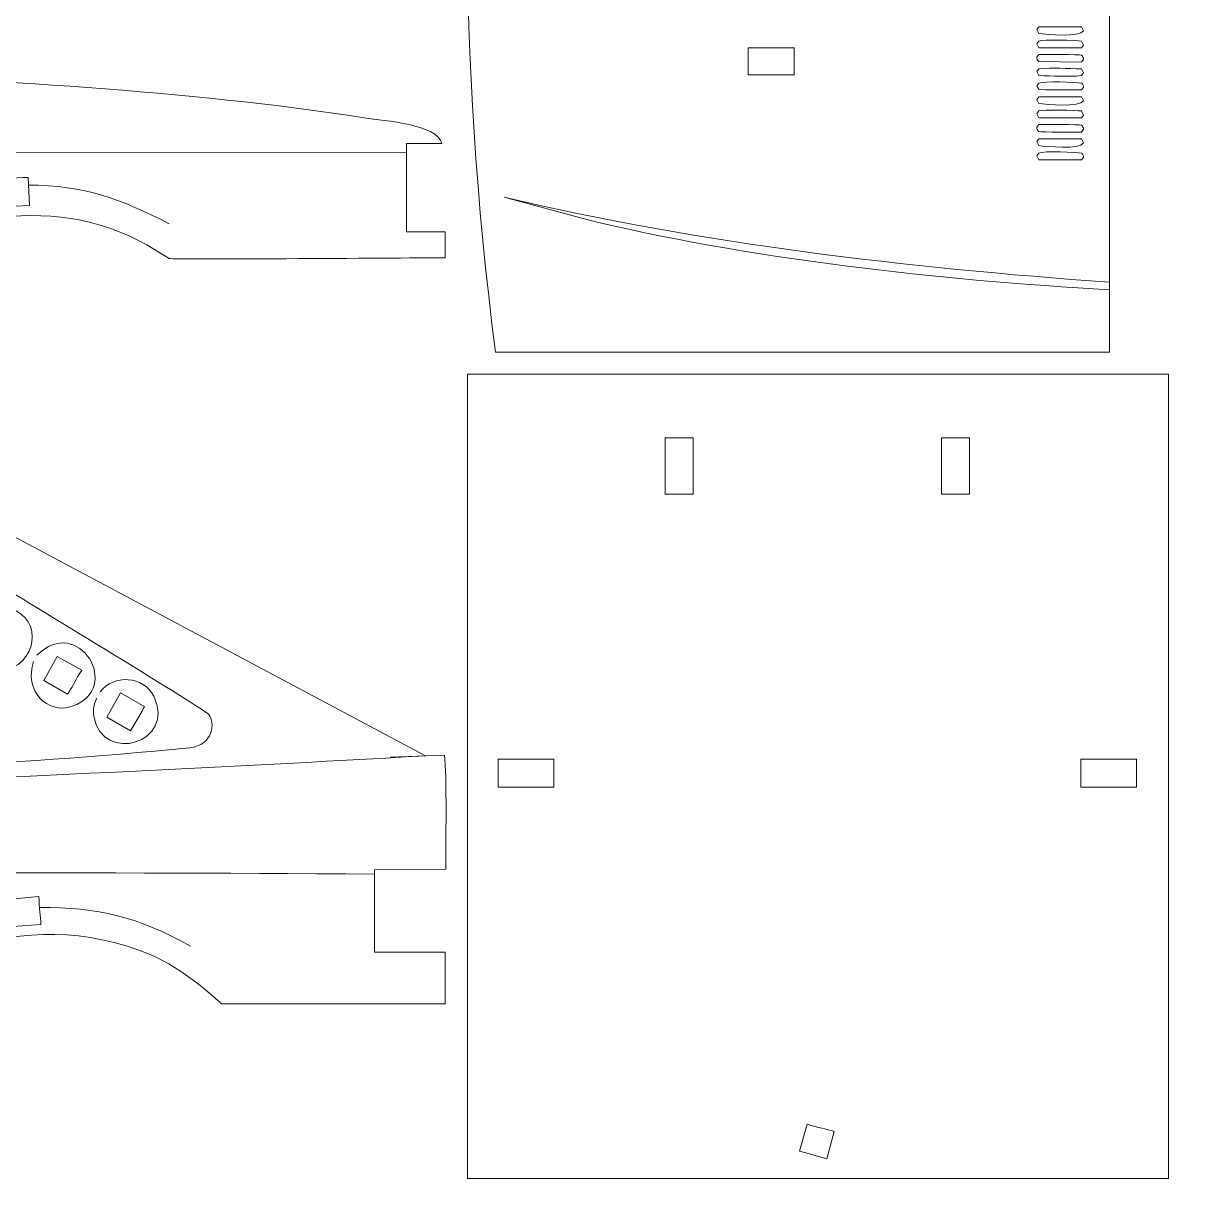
# Model space of a CAD drawing. Header units: centimetres. Extents: x -5.6 to 52.4, y -14 to 24.
# Drawn here: x 12.53 to 23.36, y 5.09 to 15.8 of the extents above; entities that cross this region are included whole.
import ezdxf

# ---------------------------------------------------------------- set-up
doc = ezdxf.new("R2010")
doc.units = ezdxf.units.CM
doc.header["$MEASUREMENT"] = 0
doc.layers.add('Camada 1', color=7, linetype='Continuous')

msp = doc.modelspace()

# ---------------------------------------------------------------- linework, layer by layer
at = {"layer": 'Camada 1', "color": 5, "lineweight": 9}
msp.add_open_spline([(52.40695, -13.99431), (52.40695, -13.99431), (-5.59305, -13.99431), (-5.59305, -13.99431), (-5.59305, -13.99431), (-5.59305, -13.99431), (52.40695, -13.9943), (52.40695, -13.9943), (52.40695, -13.9943), (52.40695, -13.9943), (52.40695, 24.00571), (52.40695, 24.00571), (52.40695, 24.00571), (52.40695, 24.00571), (-5.59305, 24.00571), (-5.59305, 24.00571), (-5.59305, 24.00571), (-5.59305, 24.00571), (-5.59305, -13.9943), (-5.59305, -13.9943)], degree=3, knots=[0, 0, 0, 0, 0.16666667, 0.16666667, 0.16666667, 0.16666667, 0.33333333, 0.33333333, 0.33333333, 0.33333333, 0.5, 0.5, 0.5, 0.5, 0.66666667, 0.66666667, 0.66666667, 0.66666667, 1, 1, 1, 1], dxfattribs=at)
at = {"layer": 'Camada 1', "color": 3, "lineweight": 9}
for points, knots in [([(22.52209, 13.26117), (22.52209, 13.26117), (22.52209, 20.68805), (22.52209, 20.68805), (22.52209, 20.68805), (22.52209, 20.68805), (16.88943, 20.68805), (16.88943, 20.68805), (16.88943, 20.68805), (16.53235, 17.90282), (16.51638, 15.57857), (16.87068, 12.77979), (16.87068, 12.77979), (18.75448, 12.77979), (20.63829, 12.77979), (22.52209, 12.77979), (22.52209, 12.77979), (22.52209, 12.77979), (22.52209, 13.26117), (22.52209, 13.26117)], [0, 0, 0, 0, 0.16666667, 0.16666667, 0.16666667, 0.16666667, 0.33333333, 0.33333333, 0.33333333, 0.33333333, 0.5, 0.5, 0.5, 0.5, 0.66666667, 0.66666667, 0.66666667, 0.66666667, 1, 1, 1, 1]), ([(0.03419, 13.08573), (0.35763, 12.57209), (0.38158, 12.37639), (0.43431, 11.8229), (0.43431, 11.8229), (1.56742, 11.80306), (2.70697, 11.8151), (3.84139, 11.81042), (3.84139, 11.81042), (3.84139, 11.81042), (8.04244, 11.80415), (8.04244, 11.80415), (8.04244, 11.80415), (8.04244, 11.80415), (10.36802, 11.81042), (10.36802, 11.81042), (10.36802, 11.81042), (10.41833, 12.40093), (10.53701, 12.84819), (10.94943, 13.30453), (10.94943, 13.30453), (11.62557, 14.05267), (12.78135, 14.26438), (13.66262, 13.76715), (13.66262, 13.76715), (13.66262, 13.76715), (13.8689, 13.64212), (13.8689, 13.64212), (13.8689, 13.64212), (13.91262, 13.63002), (16.14867, 13.64838), (16.40704, 13.64838), (16.40704, 13.64838), (16.40704, 13.64838), (16.40704, 13.88594), (16.40704, 13.88594), (16.40704, 13.88594), (16.40704, 13.88594), (16.0507, 13.88594), (16.0507, 13.88594), (16.0507, 13.88594), (16.0507, 13.88594), (16.0507, 14.69863), (16.0507, 14.69863), (16.0507, 14.69863), (16.0507, 14.69863), (16.37578, 14.69863), (16.37578, 14.69863), (16.37578, 14.69863), (16.3399, 14.87801), (15.85409, 14.90632), (15.66312, 14.93621), (15.66312, 14.93621), (14.01093, 15.19485), (12.2242, 15.27721), (10.56183, 15.36756), (10.56183, 15.36756), (10.56183, 15.36756), (10.46182, 15.23002), (10.46182, 15.23002), (10.46182, 15.23002), (10.13062, 15.45069), (10.36035, 15.38179), (9.63659, 15.39883), (9.63659, 15.39883), (9.63659, 15.39883), (9.63659, 15.13624), (9.63659, 15.13624), (9.63659, 15.13624), (9.63659, 15.13624), (9.38028, 15.13624), (9.38028, 15.13624), (9.38028, 15.13624), (9.38028, 15.13624), (9.38028, 15.39883), (9.38028, 15.39883), (9.38028, 15.39883), (7.24224, 15.39883), (5.10421, 15.39883), (2.96617, 15.39883), (2.96617, 15.39883), (2.96617, 15.39883), (2.18475, 15.38632), (2.18475, 15.38632), (2.18475, 15.38632), (0.12053, 15.3471), (-2.77755, 15.57346), (-4.9358, 15.67388), (-4.9358, 15.67388), (-4.9358, 15.67388), (-5.43593, 15.69264), (-5.43593, 15.69264), (-5.43593, 15.69264), (-5.43593, 15.69264), (-5.44217, 14.64237), (-5.44217, 14.64237), (-5.44217, 14.64237), (-5.44217, 14.64237), (-4.79202, 14.63613), (-4.79202, 14.63613), (-4.79202, 14.63613), (-4.79202, 14.63613), (-4.79202, 13.8797), (-4.79202, 13.8797), (-4.79202, 13.8797), (-5.00427, 13.8797), (-5.23238, 13.87362), (-5.44217, 13.88594), (-5.44217, 13.88594), (-5.44217, 13.88594), (-5.44217, 13.40456), (-5.44217, 13.40456), (-5.44217, 13.40456), (-5.44217, 13.40456), (-3.38541, 13.40456), (-3.38541, 13.40456), (-3.38541, 13.40456), (-3.3099, 13.43165), (-2.79171, 14.06724), (-1.77875, 14.04847), (-1.77875, 14.04847), (-1.01222, 14.03427), (-0.41019, 13.6783), (0.03419, 13.08573), (0.03419, 13.08573), (3.61218, 13.08573), (7.19016, 13.08573), (10.76815, 13.08573)], [0, 0, 0, 0, 0.03030303, 0.03030303, 0.03030303, 0.03030303, 0.06060606, 0.06060606, 0.06060606, 0.06060606, 0.09090909, 0.09090909, 0.09090909, 0.09090909, 0.12121212, 0.12121212, 0.12121212, 0.12121212, 0.15151515, 0.15151515, 0.15151515, 0.15151515, 0.18181818, 0.18181818, 0.18181818, 0.18181818, 0.21212121, 0.21212121, 0.21212121, 0.21212121, 0.24242424, 0.24242424, 0.24242424, 0.24242424, 0.27272727, 0.27272727, 0.27272727, 0.27272727, 0.3030303, 0.3030303, 0.3030303, 0.3030303, 0.33333333, 0.33333333, 0.33333333, 0.33333333, 0.36363636, 0.36363636, 0.36363636, 0.36363636, 0.39393939, 0.39393939, 0.39393939, 0.39393939, 0.42424242, 0.42424242, 0.42424242, 0.42424242, 0.45454545, 0.45454545, 0.45454545, 0.45454545, 0.48484848, 0.48484848, 0.48484848, 0.48484848, 0.51515152, 0.51515152, 0.51515152, 0.51515152, 0.54545455, 0.54545455, 0.54545455, 0.54545455, 0.57575758, 0.57575758, 0.57575758, 0.57575758, 0.60606061, 0.60606061, 0.60606061, 0.60606061, 0.63636364, 0.63636364, 0.63636364, 0.63636364, 0.66666667, 0.66666667, 0.66666667, 0.66666667, 0.6969697, 0.6969697, 0.6969697, 0.6969697, 0.72727273, 0.72727273, 0.72727273, 0.72727273, 0.75757576, 0.75757576, 0.75757576, 0.75757576, 0.78787879, 0.78787879, 0.78787879, 0.78787879, 0.81818182, 0.81818182, 0.81818182, 0.81818182, 0.84848485, 0.84848485, 0.84848485, 0.84848485, 0.87878788, 0.87878788, 0.87878788, 0.87878788, 0.90909091, 0.90909091, 0.90909091, 0.90909091, 0.93939394, 0.93939394, 0.93939394, 0.93939394, 1, 1, 1, 1]), ([(16.61382, 5.25827), (16.61382, 5.25827), (16.61382, 5.17701), (16.61382, 5.17701), (16.61382, 5.17701), (18.76436, 5.17701), (20.9149, 5.17701), (23.06544, 5.17701), (23.06544, 5.17701), (23.06544, 5.17701), (23.06544, 12.57886), (23.06544, 12.57886), (23.06544, 12.57886), (20.9149, 12.57886), (18.76436, 12.57886), (16.61382, 12.57886), (16.61382, 12.57886), (16.61382, 12.57886), (16.61382, 5.25827), (16.61382, 5.25827)], [0, 0, 0, 0, 0.16666667, 0.16666667, 0.16666667, 0.16666667, 0.33333333, 0.33333333, 0.33333333, 0.33333333, 0.5, 0.5, 0.5, 0.5, 0.66666667, 0.66666667, 0.66666667, 0.66666667, 1, 1, 1, 1]), ([(9.10522, 8.76539), (8.74284, 8.7775), (8.38, 8.77166), (8.01745, 8.77166), (8.01745, 8.77166), (5.91076, 8.77166), (3.80376, 8.78278), (1.6971, 8.77166), (1.6971, 8.77166), (1.6971, 8.77166), (0.8094, 8.77166), (0.8094, 8.77166), (0.8094, 8.77166), (1.1136, 9.00608), (4.26295, 11.45886), (4.29777, 11.46607), (4.29777, 11.46607), (4.48859, 11.50559), (7.01175, 11.59733), (7.36103, 11.59736), (7.36103, 11.59736), (7.77331, 11.59739), (11.63613, 11.48357), (11.72461, 11.45982), (11.72461, 11.45982), (11.72461, 11.45982), (16.22575, 9.06547), (16.22575, 9.06547), (16.22575, 9.06547), (14.2861, 8.95698), (12.34704, 8.86014), (10.40554, 8.79042), (10.40554, 8.79042), (9.97227, 8.77618), (9.53884, 8.75814), (9.10522, 8.76539)], [0, 0, 0, 0, 0.1, 0.1, 0.1, 0.1, 0.2, 0.2, 0.2, 0.2, 0.3, 0.3, 0.3, 0.3, 0.4, 0.4, 0.4, 0.4, 0.5, 0.5, 0.5, 0.5, 0.6, 0.6, 0.6, 0.6, 0.7, 0.7, 0.7, 0.7, 0.8, 0.8, 0.8, 0.8, 1, 1, 1, 1]), ([(9.01143, 9.61562), (9.01143, 9.61562), (8.76137, 11.216), (8.76137, 11.216), (8.76137, 11.216), (9.1473, 11.18507), (11.2027, 11.05122), (11.61834, 10.9597), (11.61834, 10.9597), (11.96152, 10.88413), (12.01227, 10.82451), (12.29351, 10.64713), (12.29351, 10.64713), (12.60442, 10.45431), (14.19355, 9.49385), (14.23148, 9.44681), (14.23148, 9.44681), (14.29178, 9.37202), (14.27637, 9.16276), (14.05647, 9.14048), (14.05647, 9.14048), (12.32509, 8.96503), (10.85805, 8.93377), (9.11771, 8.92169), (9.11771, 8.92169), (9.11771, 8.92169), (9.01771, 9.5656), (9.01771, 9.5656)], [0, 0, 0, 0, 0.125, 0.125, 0.125, 0.125, 0.25, 0.25, 0.25, 0.25, 0.375, 0.375, 0.375, 0.375, 0.5, 0.5, 0.5, 0.5, 0.625, 0.625, 0.625, 0.625, 0.75, 0.75, 0.75, 0.75, 1, 1, 1, 1]), ([(0.19673, 6.46483), (0.46484, 6.06288), (0.56243, 5.65672), (0.60309, 5.1895), (0.60309, 5.1895), (3.91424, 5.16435), (7.22561, 5.19577), (10.53683, 5.19577), (10.53683, 5.19577), (10.53683, 5.31253), (10.55559, 5.37523), (10.55559, 5.46458), (10.55559, 5.46458), (10.55559, 5.46458), (10.54934, 5.46458), (10.54934, 5.46458), (10.54934, 5.46458), (10.59478, 5.70692), (10.61756, 5.85851), (10.73063, 6.09598), (10.73063, 6.09598), (11.28362, 7.25737), (12.53237, 7.70874), (13.68761, 7.24002), (13.68761, 7.24002), (14.00124, 7.11277), (14.35021, 6.7837), (14.35028, 6.78367), (14.35028, 6.78367), (14.35028, 6.78367), (16.40704, 6.78367), (16.40704, 6.78367), (16.40704, 6.78367), (16.40704, 6.78367), (16.40704, 7.25877), (16.40704, 7.25877), (16.40704, 7.25877), (16.19032, 7.25877), (15.97361, 7.25877), (15.75689, 7.25877), (15.75689, 7.25877), (15.75689, 7.25877), (15.75689, 8.0152), (15.75689, 8.0152), (15.75689, 8.0152), (15.75689, 8.0152), (16.41331, 8.02147), (16.41331, 8.02147), (16.41331, 8.02147), (16.4115, 8.22847), (16.42616, 8.89386), (16.4008, 9.07174), (16.4008, 9.07174), (16.4008, 9.07174), (15.90067, 9.05296), (15.90067, 9.05296)], [0, 0, 0, 0, 0.06666667, 0.06666667, 0.06666667, 0.06666667, 0.13333333, 0.13333333, 0.13333333, 0.13333333, 0.2, 0.2, 0.2, 0.2, 0.26666667, 0.26666667, 0.26666667, 0.26666667, 0.33333333, 0.33333333, 0.33333333, 0.33333333, 0.4, 0.4, 0.4, 0.4, 0.46666667, 0.46666667, 0.46666667, 0.46666667, 0.53333333, 0.53333333, 0.53333333, 0.53333333, 0.6, 0.6, 0.6, 0.6, 0.66666667, 0.66666667, 0.66666667, 0.66666667, 0.73333333, 0.73333333, 0.73333333, 0.73333333, 0.8, 0.8, 0.8, 0.8, 0.86666667, 0.86666667, 0.86666667, 0.86666667, 1, 1, 1, 1]), ([(15.75688, 7.9777), (12.93424, 7.99746), (10.10916, 7.98552), (7.28602, 7.99021), (7.28602, 7.99021), (7.28602, 7.99021), (-5.07958, 7.99646), (-5.07958, 7.99646)], [0, 0, 0, 0, 0.33333333, 0.33333333, 0.33333333, 0.33333333, 1, 1, 1, 1])]:
    msp.add_open_spline(points, degree=3, knots=knots, dxfattribs=at)
at = {"layer": 'Camada 1', "color": 1, "lineweight": 9}
for points, knots in [([(21.87191, 15.77431), (21.87191, 15.77431), (22.26579, 15.77431), (22.26579, 15.77431), (22.26579, 15.77431), (22.26579, 15.77431), (22.28454, 15.7368), (22.28454, 15.7368), (22.28454, 15.7368), (22.25231, 15.6725), (21.93998, 15.70499), (21.87191, 15.71178), (21.87191, 15.71178), (21.87191, 15.71178), (21.85315, 15.74928), (21.85315, 15.74928), (21.85315, 15.74928), (21.85315, 15.74928), (21.87191, 15.77431), (21.87191, 15.77431)], [0, 0, 0, 0, 0.16666667, 0.16666667, 0.16666667, 0.16666667, 0.33333333, 0.33333333, 0.33333333, 0.33333333, 0.5, 0.5, 0.5, 0.5, 0.66666667, 0.66666667, 0.66666667, 0.66666667, 1, 1, 1, 1]), ([(21.87191, 15.64301), (21.90421, 15.65918), (22.22194, 15.64741), (22.26579, 15.64301), (22.26579, 15.64301), (22.26579, 15.64301), (22.28454, 15.60549), (22.28454, 15.60549), (22.28454, 15.60549), (22.28454, 15.60549), (22.26579, 15.58049), (22.26579, 15.58049), (22.26579, 15.58049), (22.26579, 15.58049), (21.87191, 15.58049), (21.87191, 15.58049), (21.87191, 15.58049), (21.87191, 15.58049), (21.85315, 15.61801), (21.85315, 15.61801), (21.85315, 15.61801), (21.85315, 15.61801), (21.87191, 15.64301), (21.87191, 15.64301)], [0, 0, 0, 0, 0.14285714, 0.14285714, 0.14285714, 0.14285714, 0.28571429, 0.28571429, 0.28571429, 0.28571429, 0.42857143, 0.42857143, 0.42857143, 0.42857143, 0.57142857, 0.57142857, 0.57142857, 0.57142857, 0.71428571, 0.71428571, 0.71428571, 0.71428571, 1, 1, 1, 1]), ([(21.87191, 15.51797), (21.92859, 15.51797), (22.24458, 15.52181), (22.26579, 15.51174), (22.26579, 15.51174), (22.27891, 15.50551), (22.28195, 15.48455), (22.28454, 15.47423), (22.28454, 15.47423), (22.27485, 15.45971), (22.27308, 15.45228), (22.25327, 15.44923), (22.25327, 15.44923), (22.25327, 15.44923), (21.87191, 15.45548), (21.87191, 15.45548), (21.87191, 15.45548), (21.85878, 15.46171), (21.85575, 15.48264), (21.85315, 15.49298), (21.85315, 15.49298), (21.85315, 15.49298), (21.87191, 15.51797), (21.87191, 15.51797)], [0, 0, 0, 0, 0.14285714, 0.14285714, 0.14285714, 0.14285714, 0.28571429, 0.28571429, 0.28571429, 0.28571429, 0.42857143, 0.42857143, 0.42857143, 0.42857143, 0.57142857, 0.57142857, 0.57142857, 0.57142857, 0.71428571, 0.71428571, 0.71428571, 0.71428571, 1, 1, 1, 1]), ([(21.87191, 15.3867), (22.00283, 15.3976), (22.13451, 15.38927), (22.26579, 15.3867), (22.26579, 15.3867), (22.26579, 15.3867), (22.28454, 15.34919), (22.28454, 15.34919), (22.28454, 15.34919), (22.28454, 15.34919), (22.26579, 15.3242), (22.26579, 15.3242), (22.26579, 15.3242), (22.13487, 15.31326), (22.00319, 15.32162), (21.87191, 15.3242), (21.87191, 15.3242), (21.87191, 15.3242), (21.85315, 15.36171), (21.85315, 15.36171), (21.85315, 15.36171), (21.85315, 15.36171), (21.87191, 15.3867), (21.87191, 15.3867)], [0, 0, 0, 0, 0.14285714, 0.14285714, 0.14285714, 0.14285714, 0.28571429, 0.28571429, 0.28571429, 0.28571429, 0.42857143, 0.42857143, 0.42857143, 0.42857143, 0.57142857, 0.57142857, 0.57142857, 0.57142857, 0.71428571, 0.71428571, 0.71428571, 0.71428571, 1, 1, 1, 1]), ([(21.87191, 15.25542), (21.91384, 15.27635), (22.22384, 15.2653), (22.26579, 15.25542), (22.26579, 15.25542), (22.27892, 15.24919), (22.28195, 15.22826), (22.28454, 15.21792), (22.28454, 15.21792), (22.28454, 15.21792), (22.26579, 15.19289), (22.26579, 15.19289), (22.26579, 15.19289), (22.20903, 15.19289), (21.89324, 15.18903), (21.87191, 15.19915), (21.87191, 15.19915), (21.87191, 15.19915), (21.85315, 15.2304), (21.85315, 15.2304), (21.85315, 15.2304), (21.85315, 15.2304), (21.87191, 15.25542), (21.87191, 15.25542)], [0, 0, 0, 0, 0.14285714, 0.14285714, 0.14285714, 0.14285714, 0.28571429, 0.28571429, 0.28571429, 0.28571429, 0.42857143, 0.42857143, 0.42857143, 0.42857143, 0.57142857, 0.57142857, 0.57142857, 0.57142857, 0.71428571, 0.71428571, 0.71428571, 0.71428571, 1, 1, 1, 1]), ([(21.87191, 15.1304), (21.87191, 15.1304), (22.26579, 15.1304), (22.26579, 15.1304), (22.26579, 15.1304), (22.26579, 15.1304), (22.28454, 15.09289), (22.28454, 15.09289), (22.28454, 15.09289), (22.25233, 15.02857), (21.93996, 15.06107), (21.87191, 15.06787), (21.87191, 15.06787), (21.87191, 15.06787), (21.85315, 15.10537), (21.85315, 15.10537), (21.85315, 15.10537), (21.85315, 15.10537), (21.87191, 15.1304), (21.87191, 15.1304)], [0, 0, 0, 0, 0.16666667, 0.16666667, 0.16666667, 0.16666667, 0.33333333, 0.33333333, 0.33333333, 0.33333333, 0.5, 0.5, 0.5, 0.5, 0.66666667, 0.66666667, 0.66666667, 0.66666667, 1, 1, 1, 1]), ([(21.87191, 14.9991), (21.90423, 15.01525), (22.22194, 15.00349), (22.26579, 14.9991), (22.26579, 14.9991), (22.26579, 14.9991), (22.28454, 14.96159), (22.28454, 14.96159), (22.28454, 14.96159), (22.28454, 14.96159), (22.26579, 14.93659), (22.26579, 14.93659), (22.26579, 14.93659), (22.26579, 14.93659), (21.87191, 14.93659), (21.87191, 14.93659), (21.87191, 14.93659), (21.87191, 14.93659), (21.85315, 14.9741), (21.85315, 14.9741), (21.85315, 14.9741), (21.85315, 14.9741), (21.87191, 14.9991), (21.87191, 14.9991)], [0, 0, 0, 0, 0.14285714, 0.14285714, 0.14285714, 0.14285714, 0.28571429, 0.28571429, 0.28571429, 0.28571429, 0.42857143, 0.42857143, 0.42857143, 0.42857143, 0.57142857, 0.57142857, 0.57142857, 0.57142857, 0.71428571, 0.71428571, 0.71428571, 0.71428571, 1, 1, 1, 1]), ([(21.87191, 14.87406), (21.92859, 14.87406), (22.24458, 14.8779), (22.26579, 14.86783), (22.26579, 14.86783), (22.27891, 14.8616), (22.28195, 14.84064), (22.28454, 14.83031), (22.28454, 14.83031), (22.28454, 14.83031), (22.26579, 14.80531), (22.26579, 14.80531), (22.26579, 14.80531), (22.20905, 14.80531), (21.89321, 14.80146), (21.87191, 14.81156), (21.87191, 14.81156), (21.85878, 14.81779), (21.85575, 14.83872), (21.85315, 14.84906), (21.85315, 14.84906), (21.85315, 14.84906), (21.87191, 14.87406), (21.87191, 14.87406)], [0, 0, 0, 0, 0.14285714, 0.14285714, 0.14285714, 0.14285714, 0.28571429, 0.28571429, 0.28571429, 0.28571429, 0.42857143, 0.42857143, 0.42857143, 0.42857143, 0.57142857, 0.57142857, 0.57142857, 0.57142857, 0.71428571, 0.71428571, 0.71428571, 0.71428571, 1, 1, 1, 1]), ([(21.87191, 14.74279), (21.87191, 14.74279), (22.26579, 14.74279), (22.26579, 14.74279), (22.26579, 14.74279), (22.26579, 14.74279), (22.28454, 14.70528), (22.28454, 14.70528), (22.28454, 14.70528), (22.25228, 14.64096), (21.93995, 14.67347), (21.87191, 14.68029), (21.87191, 14.68029), (21.87191, 14.68029), (21.85315, 14.7178), (21.85315, 14.7178), (21.85315, 14.7178), (21.85315, 14.7178), (21.87191, 14.74279), (21.87191, 14.74279)], [0, 0, 0, 0, 0.16666667, 0.16666667, 0.16666667, 0.16666667, 0.33333333, 0.33333333, 0.33333333, 0.33333333, 0.5, 0.5, 0.5, 0.5, 0.66666667, 0.66666667, 0.66666667, 0.66666667, 1, 1, 1, 1]), ([(21.87191, 14.61152), (21.91392, 14.63245), (22.22379, 14.62141), (22.26579, 14.61152), (22.26579, 14.61152), (22.27892, 14.60529), (22.28195, 14.58434), (22.28454, 14.57401), (22.28454, 14.57401), (22.28454, 14.57401), (22.26579, 14.54898), (22.26579, 14.54898), (22.26579, 14.54898), (22.26579, 14.54898), (21.87191, 14.54898), (21.87191, 14.54898), (21.87191, 14.54898), (21.87191, 14.54898), (21.85315, 14.58649), (21.85315, 14.58649), (21.85315, 14.58649), (21.85315, 14.58649), (21.87191, 14.61152), (21.87191, 14.61152)], [0, 0, 0, 0, 0.14285714, 0.14285714, 0.14285714, 0.14285714, 0.28571429, 0.28571429, 0.28571429, 0.28571429, 0.42857143, 0.42857143, 0.42857143, 0.42857143, 0.57142857, 0.57142857, 0.57142857, 0.57142857, 0.71428571, 0.71428571, 0.71428571, 0.71428571, 1, 1, 1, 1]), ([(22.52209, 13.35493), (20.9812, 13.44056), (19.18666, 13.63554), (17.66462, 14.01136), (17.66462, 14.01136), (17.66462, 14.01136), (16.95194, 14.20515), (16.95194, 14.20515), (16.95194, 14.20515), (18.77502, 13.77426), (20.65706, 13.55699), (22.52209, 13.4237)], [0, 0, 0, 0, 0.25, 0.25, 0.25, 0.25, 0.5, 0.5, 0.5, 0.5, 1, 1, 1, 1])]:
    msp.add_open_spline(points, degree=3, knots=knots, dxfattribs=at)
at = {"layer": 'Camada 1', "lineweight": 9}
for points, knots in [([(19.62137, 15.36795), (19.62137, 15.36795), (19.62137, 15.33044), (19.62137, 15.33044), (19.62137, 15.33044), (19.62137, 15.33044), (19.19626, 15.33044), (19.19626, 15.33044), (19.19626, 15.33044), (19.19626, 15.33044), (19.19626, 15.58049), (19.19626, 15.58049), (19.19626, 15.58049), (19.19626, 15.58049), (19.62137, 15.58049), (19.62137, 15.58049), (19.62137, 15.58049), (19.62137, 15.58049), (19.62137, 15.36795), (19.62137, 15.36795)], [0, 0, 0, 0, 0.16666667, 0.16666667, 0.16666667, 0.16666667, 0.33333333, 0.33333333, 0.33333333, 0.33333333, 0.5, 0.5, 0.5, 0.5, 0.66666667, 0.66666667, 0.66666667, 0.66666667, 1, 1, 1, 1]), ([(12.52482, 14.38606), (12.52482, 14.38606), (12.56857, 14.38606), (12.56857, 14.38606), (12.56857, 14.38606), (12.56857, 14.38606), (12.58108, 14.12975), (12.58108, 14.12975), (12.58108, 14.12975), (12.58108, 14.12975), (12.32478, 14.11725), (12.32478, 14.11725), (12.32478, 14.11725), (12.32478, 14.11725), (12.30603, 14.37355), (12.30603, 14.37355), (12.30603, 14.37355), (12.30603, 14.37355), (12.52482, 14.38606), (12.52482, 14.38606)], [0, 0, 0, 0, 0.16666667, 0.16666667, 0.16666667, 0.16666667, 0.33333333, 0.33333333, 0.33333333, 0.33333333, 0.5, 0.5, 0.5, 0.5, 0.66666667, 0.66666667, 0.66666667, 0.66666667, 1, 1, 1, 1]), ([(18.47055, 11.47234), (18.47055, 11.47234), (18.433, 11.47234), (18.433, 11.47234), (18.433, 11.47234), (18.433, 11.47234), (18.433, 11.99122), (18.433, 11.99122), (18.433, 11.99122), (18.433, 11.99122), (18.68934, 11.99122), (18.68934, 11.99122), (18.68934, 11.99122), (18.68934, 11.99122), (18.68934, 11.47234), (18.68934, 11.47234), (18.68934, 11.47234), (18.68934, 11.47234), (18.47055, 11.47234), (18.47055, 11.47234)], [0, 0, 0, 0, 0.16666667, 0.16666667, 0.16666667, 0.16666667, 0.33333333, 0.33333333, 0.33333333, 0.33333333, 0.5, 0.5, 0.5, 0.5, 0.66666667, 0.66666667, 0.66666667, 0.66666667, 1, 1, 1, 1]), ([(21.01492, 11.47234), (21.01492, 11.47234), (20.97741, 11.47234), (20.97741, 11.47234), (20.97741, 11.47234), (20.97741, 11.47234), (20.97741, 11.99122), (20.97741, 11.99122), (20.97741, 11.99122), (20.97741, 11.99122), (21.23371, 11.99122), (21.23371, 11.99122), (21.23371, 11.99122), (21.23371, 11.99122), (21.23371, 11.47234), (21.23371, 11.47234), (21.23371, 11.47234), (21.23371, 11.47234), (21.01492, 11.47234), (21.01492, 11.47234)], [0, 0, 0, 0, 0.16666667, 0.16666667, 0.16666667, 0.16666667, 0.33333333, 0.33333333, 0.33333333, 0.33333333, 0.5, 0.5, 0.5, 0.5, 0.66666667, 0.66666667, 0.66666667, 0.66666667, 1, 1, 1, 1]), ([(13.03746, 9.81566), (13.03746, 9.81566), (13.06246, 9.85317), (13.06246, 9.85317), (13.06246, 9.85317), (13.06246, 9.85317), (12.83739, 9.9782), (12.83739, 9.9782), (12.83739, 9.9782), (12.83739, 9.9782), (12.71235, 9.7594), (12.71235, 9.7594), (12.71235, 9.7594), (12.71235, 9.7594), (12.93118, 9.63438), (12.93118, 9.63438), (12.93118, 9.63438), (12.96481, 9.67644), (13.00097, 9.75313), (13.03746, 9.81566)], [0, 0, 0, 0, 0.16666667, 0.16666667, 0.16666667, 0.16666667, 0.33333333, 0.33333333, 0.33333333, 0.33333333, 0.5, 0.5, 0.5, 0.5, 0.66666667, 0.66666667, 0.66666667, 0.66666667, 1, 1, 1, 1]), ([(13.61885, 9.47808), (13.61885, 9.47808), (13.6376, 9.51558), (13.6376, 9.51558), (13.6376, 9.51558), (13.6376, 9.51558), (13.64387, 9.51558), (13.64387, 9.51558), (13.64387, 9.51558), (13.64387, 9.51558), (13.41879, 9.64688), (13.41879, 9.64688), (13.41879, 9.64688), (13.41879, 9.64688), (13.29377, 9.42182), (13.29377, 9.42182), (13.29377, 9.42182), (13.29377, 9.42182), (13.51256, 9.29678), (13.51256, 9.29678), (13.51256, 9.29678), (13.51256, 9.29678), (13.61885, 9.47808), (13.61885, 9.47808)], [0, 0, 0, 0, 0.14285714, 0.14285714, 0.14285714, 0.14285714, 0.28571429, 0.28571429, 0.28571429, 0.28571429, 0.42857143, 0.42857143, 0.42857143, 0.42857143, 0.57142857, 0.57142857, 0.57142857, 0.57142857, 0.71428571, 0.71428571, 0.71428571, 0.71428571, 1, 1, 1, 1]), ([(16.97641, 8.77791), (16.97641, 8.77791), (16.89512, 8.77791), (16.89512, 8.77791), (16.89512, 8.77791), (16.89512, 8.77791), (16.89512, 9.03421), (16.89512, 9.03421), (16.89512, 9.03421), (16.89512, 9.03421), (17.40776, 9.03421), (17.40776, 9.03421), (17.40776, 9.03421), (17.40776, 9.03421), (17.40776, 8.77791), (17.40776, 8.77791), (17.40776, 8.77791), (17.40776, 8.77791), (16.97641, 8.77791), (16.97641, 8.77791)], [0, 0, 0, 0, 0.16666667, 0.16666667, 0.16666667, 0.16666667, 0.33333333, 0.33333333, 0.33333333, 0.33333333, 0.5, 0.5, 0.5, 0.5, 0.66666667, 0.66666667, 0.66666667, 0.66666667, 1, 1, 1, 1]), ([(22.259, 8.9967), (22.259, 8.9967), (22.259, 9.03421), (22.259, 9.03421), (22.259, 9.03421), (22.259, 9.03421), (22.7716, 9.03421), (22.7716, 9.03421), (22.7716, 9.03421), (22.7716, 9.03421), (22.7716, 8.77791), (22.7716, 8.77791), (22.7716, 8.77791), (22.7716, 8.77791), (22.259, 8.77791), (22.259, 8.77791), (22.259, 8.77791), (22.259, 8.77791), (22.259, 8.9967), (22.259, 8.9967)], [0, 0, 0, 0, 0.16666667, 0.16666667, 0.16666667, 0.16666667, 0.33333333, 0.33333333, 0.33333333, 0.33333333, 0.5, 0.5, 0.5, 0.5, 0.66666667, 0.66666667, 0.66666667, 0.66666667, 1, 1, 1, 1]), ([(12.42478, 7.53383), (12.42478, 7.53383), (12.43105, 7.49633), (12.43105, 7.49633), (12.43105, 7.49633), (12.43105, 7.49633), (12.68737, 7.51508), (12.68737, 7.51508), (12.68737, 7.51508), (12.68737, 7.59333), (12.66861, 7.65612), (12.66861, 7.77142), (12.66861, 7.77142), (12.57614, 7.75815), (12.49756, 7.76064), (12.4123, 7.74639), (12.4123, 7.74639), (12.4123, 7.74639), (12.42478, 7.53383), (12.42478, 7.53383)], [0, 0, 0, 0, 0.16666667, 0.16666667, 0.16666667, 0.16666667, 0.33333333, 0.33333333, 0.33333333, 0.33333333, 0.5, 0.5, 0.5, 0.5, 0.66666667, 0.66666667, 0.66666667, 0.66666667, 1, 1, 1, 1]), ([(19.71459, 5.41456), (19.71459, 5.41456), (19.67084, 5.42708), (19.67084, 5.42708), (19.67084, 5.42708), (19.67084, 5.42708), (19.73961, 5.67714), (19.73961, 5.67714), (19.73961, 5.67714), (19.84073, 5.64339), (19.91381, 5.6336), (19.98967, 5.60836), (19.98967, 5.60836), (19.98967, 5.60836), (19.9209, 5.3583), (19.9209, 5.3583), (19.9209, 5.3583), (19.9209, 5.3583), (19.71459, 5.41456), (19.71459, 5.41456)], [0, 0, 0, 0, 0.16666667, 0.16666667, 0.16666667, 0.16666667, 0.33333333, 0.33333333, 0.33333333, 0.33333333, 0.5, 0.5, 0.5, 0.5, 0.66666667, 0.66666667, 0.66666667, 0.66666667, 1, 1, 1, 1])]:
    msp.add_open_spline(points, degree=3, knots=knots, dxfattribs=at)
at = {"layer": 'Camada 1', "color": 3, "lineweight": 9}
for points in [[(-4.79202, 14.60486), (-4.79202, 14.60486), (16.0507, 14.61738), (16.0507, 14.61738)], [(12.56857, 14.31729), (13.09125, 14.31729), (13.42644, 14.18687), (13.86891, 13.96095)]]:
    msp.add_open_spline(points, degree=3, dxfattribs=at)
at = {"layer": 'Camada 1', "color": 2, "lineweight": 9}
for points, knots in [([(12.06845, 10.32203), (12.1824, 10.436), (12.30265, 10.47701), (12.46233, 10.39706), (12.46233, 10.39706), (12.71794, 10.26907), (12.62514, 9.82952), (12.24977, 9.84692), (12.24977, 9.84692), (12.12748, 9.85259), (11.95149, 10.01468), (12.03721, 10.27204)], [0, 0, 0, 0, 0.25, 0.25, 0.25, 0.25, 0.5, 0.5, 0.5, 0.5, 1, 1, 1, 1]), ([(12.64986, 9.99071), (13.03127, 10.37229), (13.44745, 9.68451), (12.97494, 9.52186), (12.97494, 9.52186), (12.74427, 9.44246), (12.529, 9.66577), (12.61859, 9.93445)], [0, 0, 0, 0, 0.33333333, 0.33333333, 0.33333333, 0.33333333, 1, 1, 1, 1]), ([(13.23126, 9.65313), (13.355, 9.81805), (13.63226, 9.80218), (13.72512, 9.61562), (13.72512, 9.61562), (13.93963, 9.18465), (13.24889, 8.98299), (13.17498, 9.42805), (13.17498, 9.42805), (13.16317, 9.49918), (13.17517, 9.53062), (13.2, 9.59687)], [0, 0, 0, 0, 0.25, 0.25, 0.25, 0.25, 0.5, 0.5, 0.5, 0.5, 1, 1, 1, 1])]:
    msp.add_open_spline(points, degree=3, knots=knots, dxfattribs=at)
at = {"layer": 'Camada 1', "color": 1, "lineweight": 9}
msp.add_open_spline([(12.67485, 7.67138), (13.20921, 7.67138), (13.58609, 7.58446), (14.0627, 7.31503)], degree=3, dxfattribs=at)

doc.saveas('drawing.dxf')
